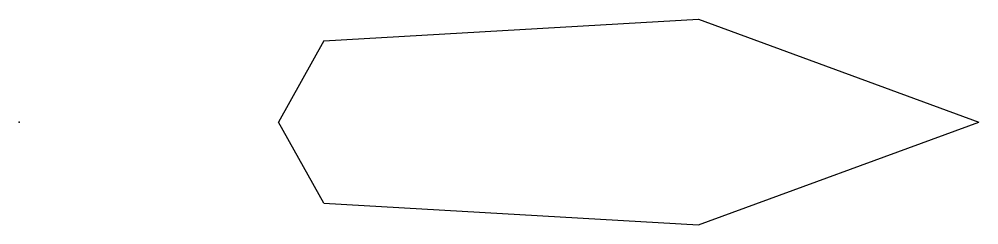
# Model space of a CAD drawing. Header units: millimetres. Extents: x 0 to 2370, y -254 to 254.
import ezdxf

# ---------------------------------------------------------------- set-up
doc = ezdxf.new("R2010")
doc.units = ezdxf.units.MM
doc.header["$MEASUREMENT"] = 0

msp = doc.modelspace()

# ---------------------------------------------------------------- linework, layer by layer
for p, q in [((752.8, 200), (1677.8, 253.8)), ((1677.8, 253.8), (2370.3, 0)), ((752.8, 200), (640.3, 0)), ((752.8, -200), (640.3, 0)), ((1677.8, -253.8), (2370.3, 0)), ((752.8, -200), (1677.8, -253.8))]:
    msp.add_line(p, q)
msp.add_point((0, 0))

doc.saveas('drawing.dxf')
